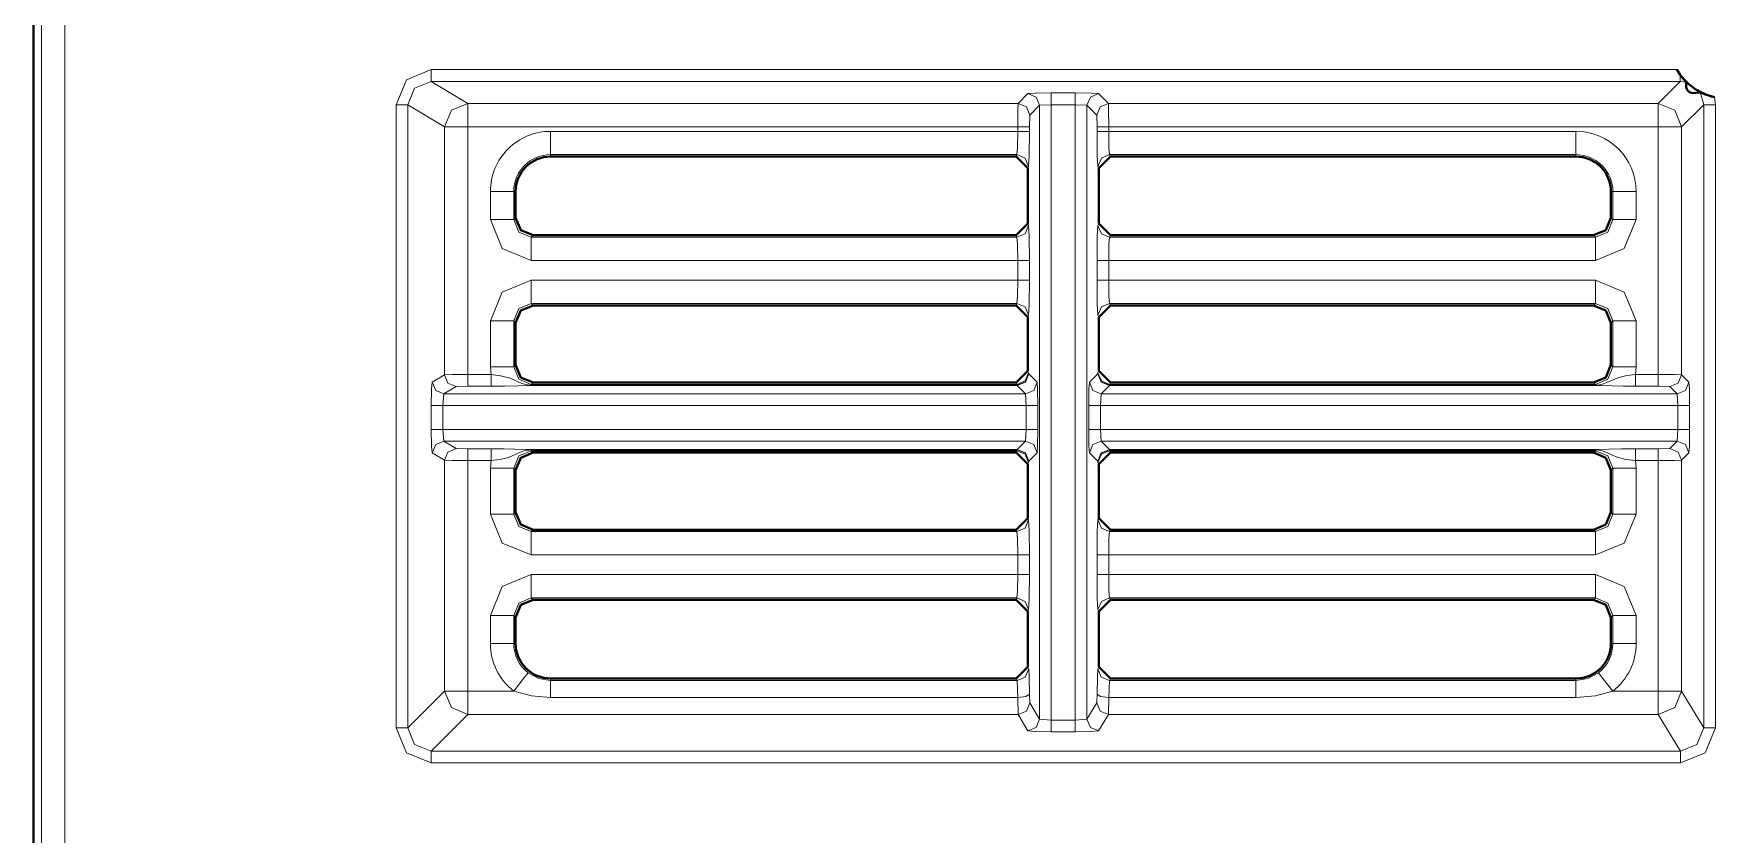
# Model space of a CAD drawing. Header units: millimetres. Extents: x 0 to 2941, y -405 to 1422.
# Drawn here: x 121.6 to 193.6, y 848.2 to 882.4 of the extents above; entities that cross this region are included whole.
import ezdxf

# ---------------------------------------------------------------- set-up
doc = ezdxf.new("R2010")
doc.units = ezdxf.units.MM
doc.layers.add('FINE', color=9, linetype='Continuous')
doc.layers.add('OUTLINE', color=7, linetype='Continuous')

msp = doc.modelspace()

# ---------------------------------------------------------------- linework, layer by layer
at = {"layer": 'FINE', "lineweight": 9}
for p, q in [((121.907, 1265.691), (121.907, 715.717)), ((122.907, 715.717), (122.907, 1265.691)), ((192.054, 880.377), (192.309, 880.345)), ((164.132, 879.854), (163.712, 879.434)), ((166.157, 879.879), (165.131, 879.879)), ((167.577, 879.434), (167.157, 879.854)), ((192.896, 879.917), (193.054, 879.378)), ((193.554, 879.378), (193.518, 879.701)), ((137.088, 879.378), (137.088, 852.712)), ((137.587, 879.378), (139.162, 878.434)), ((163.712, 879.434), (140.161, 879.434)), ((164.199, 878.434), (164.211, 878.934)), ((164.211, 878.934), (164.632, 879.354)), ((164.632, 879.354), (165.131, 879.379)), ((164.632, 879.354), (164.632, 853.086)), ((165.131, 879.379), (166.157, 879.379)), ((166.157, 879.379), (166.157, 853.044)), ((166.157, 879.379), (166.657, 879.354)), ((166.657, 879.354), (167.077, 878.934)), ((167.077, 878.934), (167.09, 878.434)), ((191.11, 879.434), (167.577, 879.434)), ((193.054, 879.378), (193.054, 852.713)), ((193.554, 852.713), (193.554, 879.378)), ((139.162, 878.434), (139.162, 867.821)), ((140.161, 878.434), (163.699, 878.434)), ((140.161, 867.833), (140.161, 878.434)), ((164.199, 878.238), (164.199, 878.434)), ((167.09, 878.434), (167.09, 878.238)), ((143.704, 877.159), (143.704, 877.24)), ((143.704, 877.24), (163.662, 877.24)), ((163.662, 877.24), (163.621, 877.159)), ((164.121, 876.658), (164.161, 876.74)), ((167.127, 876.74), (167.168, 876.658)), ((167.667, 877.159), (167.627, 877.24)), ((141.124, 875.659), (141.124, 874.46)), ((189.085, 875.659), (189.166, 875.659)), ((189.166, 875.659), (189.166, 874.46)), ((189.166, 874.46), (189.085, 874.542)), ((164.161, 874.211), (164.121, 874.293)), ((167.168, 874.293), (167.127, 874.211)), ((163.621, 873.793), (163.662, 873.711)), ((167.627, 873.711), (167.667, 873.793)), ((142.871, 872.713), (163.699, 872.713)), ((163.699, 872.713), (163.699, 871.873)), ((164.199, 871.873), (164.199, 872.713)), ((167.09, 872.713), (167.09, 871.873)), ((167.59, 872.713), (188.417, 872.713)), ((163.699, 871.873), (142.871, 871.873)), ((142.871, 870.874), (163.662, 870.874)), ((142.953, 870.793), (142.871, 870.874)), ((163.662, 870.874), (163.621, 870.793)), ((164.121, 870.293), (164.161, 870.375)), ((167.127, 870.375), (167.168, 870.293)), ((167.627, 870.874), (188.417, 870.874)), ((167.667, 870.793), (167.627, 870.874)), ((188.417, 870.874), (188.336, 870.793)), ((141.124, 870.125), (141.124, 868.16)), ((142.122, 870.125), (142.204, 870.044)), ((142.122, 868.16), (142.122, 870.125)), ((189.085, 870.044), (189.166, 870.125)), ((189.166, 870.125), (189.166, 868.16)), ((190.165, 868.16), (190.165, 870.125)), ((141.124, 868.16), (141.155, 867.833)), ((142.204, 868.242), (142.122, 868.16)), ((189.166, 868.16), (189.085, 868.242)), ((190.134, 867.833), (190.165, 868.16)), ((139.162, 867.821), (138.636, 867.505)), ((141.155, 867.833), (140.161, 867.833)), ((142.871, 867.411), (142.953, 867.493)), ((163.67, 867.379), (142.871, 867.379)), ((142.871, 867.363), (163.67, 867.363)), ((163.662, 867.411), (163.67, 867.379)), ((163.67, 867.363), (164.027, 867.005)), ((164.161, 867.911), (164.121, 867.993)), ((167.127, 867.911), (167.119, 867.862)), ((167.168, 867.993), (167.127, 867.911)), ((167.262, 867.005), (167.619, 867.363)), ((167.619, 867.379), (167.627, 867.411)), ((188.417, 867.379), (167.619, 867.379)), ((167.619, 867.363), (188.417, 867.363)), ((188.336, 867.493), (188.417, 867.411)), ((191.11, 867.833), (190.134, 867.833)), ((192.425, 867.505), (192.11, 867.821)), ((139.093, 866.506), (139.136, 867.005)), ((139.136, 867.005), (139.662, 867.321)), ((164.027, 867.005), (139.136, 867.005)), ((139.662, 867.321), (140.161, 867.333)), ((140.161, 867.333), (141.155, 867.333)), ((164.027, 867.005), (164.052, 866.506)), ((167.236, 866.506), (167.262, 867.005)), ((191.925, 867.005), (167.262, 867.005)), ((191.61, 867.321), (191.925, 867.005)), ((191.925, 867.005), (191.951, 866.506)), ((138.594, 866.506), (138.594, 865.48)), ((139.093, 866.506), (164.052, 866.506)), ((139.093, 865.48), (139.093, 866.506)), ((164.052, 866.506), (164.052, 865.48)), ((166.736, 866.506), (166.736, 865.48)), ((167.236, 866.506), (191.951, 866.506)), ((167.236, 865.48), (167.236, 866.506)), ((191.951, 866.506), (191.951, 865.48)), ((192.451, 865.48), (192.451, 866.506)), ((164.052, 865.48), (139.093, 865.48)), ((139.136, 864.98), (139.093, 865.48)), ((164.052, 865.48), (164.027, 864.98)), ((191.951, 865.48), (167.236, 865.48)), ((167.262, 864.98), (167.236, 865.48)), ((191.951, 865.48), (191.925, 864.98)), ((138.636, 864.48), (139.162, 864.165)), ((139.136, 864.98), (164.027, 864.98)), ((139.662, 864.664), (139.136, 864.98)), ((140.161, 864.652), (139.662, 864.664)), ((141.155, 864.652), (140.161, 864.652)), ((163.67, 864.623), (142.871, 864.623)), ((142.871, 864.606), (163.67, 864.606)), ((142.871, 864.574), (163.662, 864.574)), ((142.953, 864.493), (142.871, 864.574)), ((163.662, 864.574), (163.621, 864.493)), ((163.67, 864.606), (163.662, 864.574)), ((164.027, 864.98), (163.67, 864.623)), ((166.762, 864.48), (167.119, 864.123)), ((167.262, 864.98), (191.925, 864.98)), ((167.619, 864.623), (167.262, 864.98)), ((188.417, 864.623), (167.619, 864.623)), ((167.627, 864.574), (167.619, 864.606)), ((167.627, 864.574), (188.417, 864.574)), ((167.667, 864.493), (167.627, 864.574)), ((188.417, 864.574), (188.336, 864.493)), ((191.11, 864.652), (190.134, 864.652)), ((191.61, 864.665), (191.11, 864.652)), ((191.925, 864.98), (191.61, 864.665)), ((192.11, 864.165), (192.425, 864.48)), ((139.162, 864.165), (139.162, 854.286)), ((140.161, 864.152), (141.155, 864.152)), ((140.161, 854.286), (140.161, 864.152)), ((141.155, 864.152), (141.124, 863.825)), ((141.124, 863.825), (141.124, 861.86)), ((142.122, 863.825), (142.204, 863.744)), ((142.122, 861.86), (142.122, 863.825)), ((164.121, 863.993), (164.161, 864.075)), ((164.161, 864.075), (164.17, 864.123)), ((167.119, 864.123), (167.127, 864.075)), ((167.127, 864.075), (167.168, 863.993)), ((189.085, 863.744), (189.166, 863.825)), ((189.166, 863.825), (189.166, 861.86)), ((190.165, 863.825), (190.134, 864.152)), ((190.165, 861.86), (190.165, 863.825)), ((192.11, 854.286), (192.11, 864.165)), ((142.204, 861.942), (142.122, 861.86)), ((164.161, 861.611), (164.121, 861.693)), ((167.168, 861.693), (167.127, 861.611)), ((189.166, 861.86), (189.085, 861.942)), ((142.871, 861.111), (142.953, 861.193)), ((167.627, 861.111), (167.667, 861.193)), ((142.871, 860.113), (163.699, 860.113)), ((163.699, 860.113), (163.699, 859.273)), ((164.199, 859.273), (164.199, 860.113)), ((167.09, 860.113), (167.09, 859.273)), ((167.59, 860.113), (188.417, 860.113)), ((167.59, 859.273), (167.59, 860.113)), ((163.699, 859.273), (142.871, 859.273)), ((188.417, 859.273), (167.59, 859.273)), ((142.953, 858.193), (142.871, 858.274)), ((188.417, 858.274), (188.336, 858.193)), ((141.124, 857.525), (141.124, 856.328)), ((164.121, 857.693), (164.161, 857.775)), ((167.127, 857.775), (167.168, 857.693)), ((189.085, 857.444), (189.166, 857.525)), ((189.166, 857.525), (189.166, 856.328)), ((190.165, 856.328), (190.165, 857.525)), ((142.204, 856.328), (142.122, 856.328)), ((189.166, 856.328), (189.085, 856.328)), ((164.163, 855.242), (164.121, 855.328)), ((167.168, 855.328), (167.125, 855.242)), ((143.704, 854.742), (143.704, 854.828)), ((163.664, 854.742), (163.699, 854.015)), ((167.589, 854.015), (167.625, 854.742)), ((167.625, 854.742), (167.667, 854.828)), ((187.585, 854.742), (167.625, 854.742)), ((187.585, 854.828), (187.585, 854.742)), ((142.126, 854.286), (140.161, 854.286)), ((143.704, 854.015), (163.699, 854.015)), ((163.699, 854.015), (163.711, 853.287)), ((164.211, 853.787), (164.199, 854.151)), ((164.632, 853.086), (164.211, 853.787)), ((167.089, 854.151), (167.077, 853.787)), ((167.577, 853.287), (167.589, 854.015)), ((167.589, 854.015), (187.585, 854.015)), ((191.11, 854.286), (189.162, 854.286)), ((193.054, 852.713), (192.11, 854.286)), ((163.711, 853.287), (164.132, 852.587)), ((165.131, 853.044), (164.632, 853.086)), ((166.657, 853.086), (166.157, 853.044)), ((167.157, 852.587), (167.577, 853.287)), ((167.577, 853.287), (191.11, 853.287)), ((191.11, 853.287), (192.055, 851.713)), ((165.131, 852.544), (166.157, 852.544)), ((192.055, 851.713), (138.586, 851.713)), ((138.586, 851.213), (192.055, 851.213))]:
    msp.add_line(p, q, dxfattribs=at)
for points in [[(191.909, 880.877), (138.588, 880.877), (137.527, 880.438), (137.088, 879.378)], [(137.587, 879.378), (137.88, 880.085), (138.588, 880.377)], [(138.588, 880.377), (138.588, 880.528), (138.588, 880.877)], [(140.161, 879.434), (138.588, 880.377), (192.054, 880.377), (191.11, 879.434)], [(192.054, 880.377), (192.054, 880.456), (192.054, 880.655)], [(165.131, 879.879), (164.434, 879.872), (164.132, 879.854)], [(164.632, 879.354), (164.485, 879.707), (164.132, 879.854)], [(165.131, 879.379), (165.131, 879.728), (165.131, 879.879)], [(166.157, 879.379), (166.157, 879.728), (166.157, 879.879)], [(167.157, 879.854), (166.855, 879.872), (166.157, 879.879)], [(166.657, 879.354), (166.804, 879.707), (167.157, 879.854)], [(137.587, 879.378), (137.434, 879.378), (137.088, 879.378)], [(139.162, 854.286), (137.587, 852.712), (137.587, 879.378)], [(140.161, 879.434), (139.455, 879.14), (139.162, 878.434)], [(140.161, 878.434), (140.161, 879.132), (140.161, 879.434)], [(163.712, 879.434), (163.703, 879.132), (163.699, 878.434)], [(164.211, 878.934), (164.065, 879.287), (163.712, 879.434)], [(166.157, 853.044), (165.131, 853.044), (165.131, 879.379)], [(167.077, 853.787), (166.657, 853.086), (166.657, 879.354)], [(167.077, 878.934), (167.224, 879.287), (167.577, 879.434)], [(167.59, 878.434), (167.586, 879.132), (167.577, 879.434)], [(192.11, 878.434), (191.817, 879.141), (191.11, 879.434)], [(191.11, 878.434), (191.11, 879.132), (191.11, 879.434)], [(192.11, 867.821), (192.11, 878.434), (193.054, 879.378)], [(193.554, 879.378), (193.205, 879.378), (193.054, 879.378)], [(140.161, 878.434), (139.47, 878.434), (139.162, 878.434)], [(143.704, 878.238), (143.704, 877.55), (143.704, 877.24)], [(163.699, 878.238), (163.688, 877.55), (163.662, 877.24)], [(164.199, 878.434), (164.048, 878.434), (163.699, 878.434)], [(164.199, 878.238), (164.048, 878.238), (163.699, 878.238)], [(164.161, 876.74), (164.188, 877.206), (164.199, 878.238)], [(167.09, 878.434), (167.241, 878.434), (167.59, 878.434)], [(167.59, 878.238), (167.241, 878.238), (167.09, 878.238)], [(167.09, 878.238), (167.101, 877.206), (167.127, 876.74)], [(167.59, 878.434), (191.11, 878.434), (191.11, 867.833)], [(187.585, 878.238), (167.59, 878.238), (167.59, 878.434)], [(167.627, 877.24), (167.6, 877.55), (167.59, 878.238)], [(187.585, 878.238), (187.585, 877.55), (187.585, 877.24)], [(192.11, 878.434), (191.808, 878.434), (191.11, 878.434)], [(164.161, 876.74), (164.015, 877.093), (163.662, 877.24)], [(167.627, 877.24), (167.274, 877.093), (167.127, 876.74)], [(167.627, 877.24), (187.585, 877.24), (187.585, 877.159)], [(141.124, 875.659), (141.812, 875.659), (142.122, 875.659)], [(142.204, 874.542), (142.122, 874.46), (142.122, 875.659), (142.204, 875.659)], [(188.417, 872.713), (189.653, 873.224), (190.165, 874.46), (190.165, 875.659)], [(189.166, 875.659), (189.476, 875.659), (190.165, 875.659)], [(141.124, 874.46), (141.812, 874.46), (142.122, 874.46)], [(141.124, 874.46), (141.635, 873.224), (142.871, 872.713)], [(142.871, 873.711), (142.341, 873.93), (142.122, 874.46)], [(163.662, 873.711), (164.015, 873.858), (164.161, 874.211)], [(164.199, 872.713), (164.188, 873.745), (164.161, 874.211)], [(167.127, 874.211), (167.101, 873.745), (167.09, 872.713)], [(167.127, 874.211), (167.274, 873.858), (167.627, 873.711)], [(189.166, 874.46), (188.948, 873.93), (188.417, 873.711)], [(189.166, 874.46), (189.476, 874.46), (190.165, 874.46)], [(163.662, 873.711), (142.871, 873.711), (142.953, 873.793)], [(142.871, 873.711), (142.871, 873.401), (142.871, 872.713)], [(163.662, 873.711), (163.688, 873.401), (163.699, 872.713)], [(167.59, 872.713), (167.6, 873.401), (167.627, 873.711)], [(188.336, 873.793), (188.417, 873.711), (167.627, 873.711)], [(188.417, 873.711), (188.417, 873.401), (188.417, 872.713)], [(163.699, 872.713), (164.048, 872.713), (164.199, 872.713)], [(167.09, 872.713), (167.241, 872.713), (167.59, 872.713)], [(188.417, 871.873), (167.59, 871.873), (167.59, 872.713)], [(142.871, 871.873), (141.635, 871.361), (141.124, 870.125)], [(142.871, 871.873), (142.871, 871.184), (142.871, 870.874)], [(163.699, 871.873), (163.688, 871.184), (163.662, 870.874)], [(163.699, 871.873), (164.048, 871.873), (164.199, 871.873)], [(164.161, 870.375), (164.188, 870.84), (164.199, 871.873)], [(167.09, 871.873), (167.241, 871.873), (167.59, 871.873)], [(167.09, 871.873), (167.101, 870.84), (167.127, 870.375)], [(167.627, 870.874), (167.6, 871.184), (167.59, 871.873)], [(188.417, 871.873), (188.417, 871.184), (188.417, 870.874)], [(190.165, 870.125), (189.653, 871.361), (188.417, 871.873)], [(142.122, 870.125), (142.341, 870.656), (142.871, 870.874)], [(163.662, 870.874), (164.015, 870.728), (164.161, 870.375)], [(167.127, 870.375), (167.274, 870.728), (167.627, 870.874)], [(188.417, 870.874), (188.948, 870.656), (189.166, 870.125)], [(142.122, 870.125), (141.812, 870.125), (141.124, 870.125)], [(190.165, 870.125), (189.476, 870.125), (189.166, 870.125)], [(142.122, 868.16), (141.812, 868.16), (141.124, 868.16)], [(142.871, 867.411), (142.341, 867.63), (142.122, 868.16)], [(189.166, 868.16), (188.948, 867.63), (188.417, 867.411)], [(190.165, 868.16), (189.476, 868.16), (189.166, 868.16)], [(138.636, 867.505), (138.606, 867.203), (138.594, 866.506)], [(138.636, 867.505), (138.783, 867.152), (139.136, 867.005)], [(140.161, 867.833), (139.47, 867.83), (139.162, 867.821)], [(139.162, 867.821), (139.309, 867.467), (139.662, 867.321)], [(140.161, 867.833), (140.161, 867.484), (140.161, 867.333)], [(141.155, 867.833), (141.155, 867.484), (141.155, 867.333)], [(142.871, 867.379), (142.801, 867.382), (142.714, 867.39), (142.475, 867.45), (141.975, 867.672), (141.561, 867.783), (141.155, 867.833)], [(141.155, 867.333), (141.746, 867.337), (142.294, 867.346), (142.703, 867.359), (142.81, 867.362), (142.844, 867.363), (142.871, 867.363)], [(163.621, 867.493), (163.662, 867.411), (142.871, 867.411)], [(142.871, 867.411), (142.871, 867.401), (142.871, 867.379)], [(142.871, 867.379), (142.871, 867.368), (142.871, 867.363)], [(164.161, 867.911), (164.015, 867.558), (163.662, 867.411)], [(164.17, 867.862), (164.023, 867.509), (163.67, 867.363)], [(164.17, 867.862), (164.022, 867.522), (163.67, 867.379)], [(163.67, 867.379), (163.67, 867.368), (163.67, 867.363)], [(164.527, 867.505), (164.38, 867.152), (164.027, 867.005)], [(164.527, 867.505), (164.17, 867.862), (164.161, 867.911)], [(164.552, 865.48), (164.552, 866.506), (164.545, 867.203), (164.527, 867.505)], [(167.119, 867.862), (166.762, 867.505), (166.744, 867.203), (166.736, 866.506)], [(167.262, 867.005), (166.908, 867.152), (166.762, 867.505)], [(167.619, 867.363), (167.265, 867.509), (167.119, 867.862)], [(167.619, 867.379), (167.266, 867.522), (167.119, 867.862)], [(167.627, 867.411), (167.274, 867.558), (167.127, 867.911)], [(167.619, 867.363), (167.619, 867.368), (167.619, 867.379)], [(188.417, 867.411), (167.627, 867.411), (167.667, 867.493)], [(190.134, 867.833), (189.77, 867.79), (189.427, 867.713), (188.909, 867.488), (188.772, 867.436), (188.666, 867.407), (188.52, 867.384), (188.45, 867.38), (188.417, 867.379)], [(188.417, 867.411), (188.417, 867.401), (188.417, 867.379)], [(188.417, 867.363), (188.417, 867.368), (188.417, 867.379)], [(188.417, 867.363), (188.43, 867.363), (188.457, 867.362), (188.516, 867.361), (188.565, 867.36), (188.639, 867.357), (189.133, 867.343), (189.604, 867.336), (190.134, 867.333)], [(190.134, 867.333), (190.134, 867.484), (190.134, 867.833)], [(191.11, 867.333), (191.11, 867.484), (191.11, 867.833)], [(192.11, 867.821), (191.808, 867.83), (191.11, 867.833)], [(191.61, 867.321), (191.964, 867.467), (192.11, 867.821)], [(191.925, 867.005), (192.279, 867.152), (192.425, 867.505)], [(192.451, 866.506), (192.443, 867.203), (192.425, 867.505)], [(190.134, 867.333), (191.11, 867.333), (191.61, 867.321)], [(138.594, 866.506), (138.747, 866.506), (139.093, 866.506)], [(164.552, 866.506), (164.401, 866.506), (164.052, 866.506)], [(167.236, 866.506), (166.887, 866.506), (166.736, 866.506)], [(191.951, 866.506), (192.3, 866.506), (192.451, 866.506)], [(138.594, 865.48), (138.747, 865.48), (139.093, 865.48)], [(138.594, 865.48), (138.606, 864.782), (138.636, 864.48)], [(164.552, 865.48), (164.401, 865.48), (164.052, 865.48)], [(164.17, 864.123), (164.527, 864.48), (164.545, 864.782), (164.552, 865.48)], [(167.236, 865.48), (166.887, 865.48), (166.736, 865.48)], [(166.736, 865.48), (166.744, 864.782), (166.762, 864.48)], [(191.951, 865.48), (192.3, 865.48), (192.451, 865.48)], [(192.425, 864.48), (192.443, 864.782), (192.451, 865.48)], [(138.636, 864.48), (138.783, 864.833), (139.136, 864.98)], [(139.162, 864.165), (139.309, 864.518), (139.662, 864.664)], [(140.161, 864.152), (140.161, 864.501), (140.161, 864.652)], [(141.155, 864.152), (141.155, 864.501), (141.155, 864.652)], [(142.871, 864.623), (142.859, 864.623), (142.832, 864.623), (142.772, 864.624), (142.723, 864.626), (142.649, 864.629), (142.155, 864.643), (141.685, 864.65), (141.155, 864.652)], [(141.155, 864.152), (141.518, 864.195), (141.861, 864.273), (142.379, 864.498), (142.516, 864.549), (142.623, 864.578), (142.769, 864.601), (142.839, 864.606), (142.871, 864.606)], [(142.122, 863.825), (142.341, 864.356), (142.871, 864.574)], [(142.871, 864.606), (142.871, 864.618), (142.871, 864.623)], [(142.871, 864.606), (142.871, 864.585), (142.871, 864.574)], [(164.161, 864.075), (164.015, 864.428), (163.662, 864.574)], [(164.17, 864.123), (164.023, 864.476), (163.67, 864.623)], [(163.67, 864.623), (163.67, 864.618), (163.67, 864.606)], [(164.17, 864.123), (164.022, 864.463), (163.67, 864.606)], [(164.527, 864.48), (164.38, 864.833), (164.027, 864.98)], [(167.262, 864.98), (166.908, 864.833), (166.762, 864.48)], [(167.619, 864.623), (167.265, 864.476), (167.119, 864.123)], [(167.619, 864.606), (167.266, 864.463), (167.119, 864.123)], [(167.627, 864.574), (167.274, 864.428), (167.127, 864.075)], [(167.619, 864.606), (167.619, 864.618), (167.619, 864.623)], [(167.619, 864.606), (188.417, 864.606), (188.487, 864.604), (188.574, 864.595), (188.814, 864.535), (189.314, 864.313), (189.727, 864.202), (190.134, 864.152)], [(190.134, 864.652), (189.542, 864.649), (188.994, 864.64), (188.586, 864.627), (188.478, 864.623), (188.444, 864.623), (188.417, 864.623)], [(188.417, 864.623), (188.417, 864.618), (188.417, 864.606)], [(188.417, 864.606), (188.417, 864.585), (188.417, 864.574)], [(188.417, 864.574), (188.948, 864.356), (189.166, 863.825)], [(190.134, 864.652), (190.134, 864.501), (190.134, 864.152)], [(191.11, 864.652), (191.11, 864.501), (191.11, 864.152)], [(191.61, 864.665), (191.964, 864.518), (192.11, 864.165)], [(191.925, 864.98), (192.279, 864.833), (192.425, 864.48)], [(139.162, 864.165), (139.47, 864.156), (140.161, 864.152)], [(142.122, 863.825), (141.812, 863.825), (141.124, 863.825)], [(190.165, 863.825), (189.476, 863.825), (189.166, 863.825)], [(190.134, 864.152), (191.11, 864.152), (191.11, 854.286)], [(191.11, 864.152), (191.808, 864.156), (192.11, 864.165)], [(142.122, 861.86), (141.812, 861.86), (141.124, 861.86)], [(141.124, 861.86), (141.635, 860.624), (142.871, 860.113)], [(142.871, 861.111), (142.341, 861.33), (142.122, 861.86)], [(163.662, 861.111), (164.015, 861.258), (164.161, 861.611)], [(164.199, 860.113), (164.188, 861.145), (164.161, 861.611)], [(167.127, 861.611), (167.101, 861.145), (167.09, 860.113)], [(167.127, 861.611), (167.274, 861.258), (167.627, 861.111)], [(189.166, 861.86), (188.948, 861.33), (188.417, 861.111)], [(188.417, 860.113), (189.653, 860.624), (190.165, 861.86)], [(190.165, 861.86), (189.476, 861.86), (189.166, 861.86)], [(163.621, 861.193), (163.662, 861.111), (142.871, 861.111)], [(142.871, 861.111), (142.871, 860.801), (142.871, 860.113)], [(163.662, 861.111), (163.688, 860.801), (163.699, 860.113)], [(167.59, 860.113), (167.6, 860.801), (167.627, 861.111)], [(188.336, 861.193), (188.417, 861.111), (167.627, 861.111)], [(188.417, 861.111), (188.417, 860.801), (188.417, 860.113)], [(163.699, 860.113), (164.048, 860.113), (164.199, 860.113)], [(167.09, 860.113), (167.241, 860.113), (167.59, 860.113)], [(142.871, 859.273), (141.635, 858.761), (141.124, 857.525)], [(142.871, 858.274), (142.871, 858.584), (142.871, 859.273)], [(163.699, 859.273), (163.688, 858.584), (163.662, 858.274)], [(163.699, 859.273), (164.048, 859.273), (164.199, 859.273)], [(164.161, 857.775), (164.188, 858.24), (164.199, 859.273)], [(167.09, 859.273), (167.241, 859.273), (167.59, 859.273)], [(167.09, 859.273), (167.101, 858.24), (167.127, 857.775)], [(167.627, 858.274), (167.6, 858.584), (167.59, 859.273)], [(188.417, 858.274), (188.417, 858.584), (188.417, 859.273)], [(190.165, 857.525), (189.653, 858.761), (188.417, 859.273)], [(142.122, 857.525), (142.341, 858.056), (142.871, 858.274)], [(142.871, 858.274), (163.662, 858.274), (163.621, 858.193)], [(163.662, 858.274), (164.015, 858.127), (164.161, 857.775)], [(167.127, 857.775), (167.274, 858.127), (167.627, 858.274)], [(167.667, 858.193), (167.627, 858.274), (188.417, 858.274)], [(188.417, 858.274), (188.948, 858.056), (189.166, 857.525)], [(142.122, 857.525), (141.812, 857.525), (141.124, 857.525)], [(142.122, 856.328), (142.122, 857.525), (142.204, 857.444)], [(189.166, 857.525), (189.476, 857.525), (190.165, 857.525)], [(142.122, 856.328), (141.812, 856.328), (141.124, 856.328)], [(190.165, 856.328), (189.476, 856.328), (189.166, 856.328)], [(164.163, 855.242), (164.017, 854.889), (163.664, 854.742)], [(164.199, 854.151), (164.186, 854.916), (164.163, 855.242)], [(167.125, 855.242), (167.103, 854.916), (167.089, 854.151)], [(167.125, 855.242), (167.272, 854.889), (167.625, 854.742)], [(142.126, 854.286), (142.547, 854.831), (142.737, 855.076)], [(143.704, 854.742), (143.201, 854.826), (142.737, 855.076)], [(163.621, 854.828), (163.664, 854.742), (143.704, 854.742)], [(143.704, 854.015), (143.704, 854.525), (143.704, 854.742)], [(188.552, 855.076), (188.097, 854.829), (187.585, 854.742)], [(187.585, 854.015), (187.585, 854.525), (187.585, 854.742)], [(189.162, 854.286), (188.741, 854.831), (188.552, 855.076)], [(139.162, 854.286), (139.455, 853.581), (140.161, 853.287)], [(140.161, 854.286), (139.47, 854.286), (139.162, 854.286)], [(140.161, 853.287), (140.161, 853.595), (140.161, 854.286)], [(142.126, 854.286), (142.884, 854.083), (143.704, 854.015)], [(164.199, 854.151), (164.048, 854.056), (163.699, 854.015)], [(164.211, 853.787), (164.065, 853.434), (163.711, 853.287)], [(167.077, 853.787), (167.224, 853.434), (167.577, 853.287)], [(167.089, 854.151), (167.24, 854.056), (167.589, 854.015)], [(187.585, 854.015), (188.421, 854.086), (189.162, 854.286)], [(191.11, 853.287), (191.817, 853.58), (192.11, 854.286)], [(192.11, 854.286), (191.808, 854.286), (191.11, 854.286)], [(191.11, 853.287), (191.11, 853.595), (191.11, 854.286)], [(138.586, 851.713), (140.161, 853.287), (163.711, 853.287)], [(164.632, 853.086), (164.485, 852.733), (164.132, 852.587)], [(165.131, 853.044), (165.131, 852.698), (165.131, 852.544)], [(166.157, 853.044), (166.157, 852.698), (166.157, 852.544)], [(166.657, 853.086), (166.804, 852.733), (167.157, 852.587)], [(137.587, 852.712), (137.434, 852.712), (137.088, 852.712)], [(137.088, 852.712), (137.527, 851.652), (138.586, 851.213)], [(138.586, 851.713), (137.88, 852.005), (137.587, 852.712)], [(164.132, 852.587), (164.434, 852.557), (165.131, 852.544)], [(166.157, 852.544), (166.855, 852.557), (167.157, 852.587)], [(193.054, 852.713), (192.762, 852.005), (192.055, 851.713)], [(192.055, 851.213), (193.115, 851.652), (193.554, 852.713)], [(193.554, 852.713), (193.205, 852.713), (193.054, 852.713)], [(138.586, 851.213), (138.586, 851.559), (138.586, 851.713)], [(192.055, 851.213), (192.055, 851.559), (192.055, 851.713)]]:
    msp.add_lwpolyline(points, dxfattribs=at)
for points in [[(163.699, 878.434), (163.699, 878.238), (143.704, 878.238, 0.414226), (141.124, 875.659)], [(190.165, 875.659, 0.414204), (187.585, 878.239)], [(143.704, 877.24, 0.41419), (142.122, 875.659)], [(189.166, 875.659, 0.414214), (187.585, 877.24)], [(141.124, 856.328, 0.232262), (142.126, 854.287)], [(142.122, 856.328, 0.232293), (142.737, 855.076)], [(188.552, 855.076, 0.232298), (189.166, 856.328)], [(189.162, 854.287, 0.232322), (190.165, 856.328)]]:
    msp.add_lwpolyline(points, format="xyb", dxfattribs=at)
at = {"layer": 'OUTLINE', "lineweight": 40}
for p, q in [((192.054, 880.655), (191.909, 880.877)), ((143.704, 877.159), (163.621, 877.159)), ((163.621, 877.159), (164.121, 876.658)), ((167.168, 876.658), (167.667, 877.159)), ((167.667, 877.159), (187.585, 877.159)), ((167.168, 876.658), (167.168, 874.293)), ((142.204, 874.542), (142.204, 875.659)), ((189.085, 875.659), (189.085, 874.542)), ((167.667, 873.793), (167.168, 874.293)), ((142.953, 873.793), (163.621, 873.793)), ((167.667, 873.793), (188.336, 873.793)), ((142.953, 870.793), (163.621, 870.793)), ((163.621, 870.793), (164.121, 870.293)), ((167.168, 870.293), (167.667, 870.793)), ((167.168, 870.293), (167.168, 867.993)), ((142.204, 868.242), (142.204, 870.044)), ((142.953, 867.493), (163.621, 867.493)), ((167.667, 867.493), (167.168, 867.993)), ((167.667, 867.493), (188.336, 867.493)), ((142.953, 864.493), (163.621, 864.493)), ((163.621, 864.493), (164.121, 863.993)), ((167.168, 863.993), (167.667, 864.493)), ((142.204, 861.942), (142.204, 863.744)), ((164.121, 863.993), (164.121, 861.693)), ((167.168, 863.993), (167.168, 861.693)), ((189.085, 863.744), (189.085, 861.942)), ((164.121, 861.693), (163.621, 861.193)), ((167.667, 861.193), (167.168, 861.693)), ((142.953, 861.193), (163.621, 861.193)), ((167.667, 861.193), (188.336, 861.193)), ((142.953, 858.193), (163.621, 858.193)), ((163.621, 858.193), (164.121, 857.693)), ((167.168, 857.693), (167.667, 858.193)), ((142.204, 856.328), (142.204, 857.444)), ((167.168, 857.693), (167.168, 855.328)), ((189.085, 857.444), (189.085, 856.328)), ((167.667, 854.828), (167.168, 855.328)), ((163.621, 854.828), (143.704, 854.828)), ((187.585, 854.828), (167.667, 854.828))]:
    msp.add_line(p, q, dxfattribs=at)
for points in [[(121.575, 1265.691), (121.575, 135.691, 0.414211), (131.567, 125.699)], [(191.909, 880.877, 0.20791), (193.518, 879.701)], [(143.704, 877.159, 0.414214), (142.204, 875.659)], [(189.085, 875.659, 0.414218), (187.585, 877.159)], [(142.204, 856.328, 0.414214), (143.704, 854.828)], [(187.585, 854.828, 0.414209), (189.085, 856.328)]]:
    msp.add_lwpolyline(points, format="xyb", dxfattribs=at)
for points in [[(192.309, 880.345), (192.297, 880.36), (192.251, 880.411), (192.137, 880.545), (192.054, 880.655)], [(192.309, 880.345), (192.302, 880.279), (192.307, 880.133), (192.336, 880.039), (192.391, 879.962), (192.404, 879.95), (192.411, 879.944), (192.413, 879.943), (192.416, 879.941), (192.419, 879.939), (192.421, 879.937), (192.425, 879.935), (192.432, 879.929), (192.452, 879.918), (192.495, 879.899), (192.593, 879.878), (192.848, 879.904), (192.896, 879.917)], [(193.518, 879.701), (193.277, 879.767), (193.093, 879.833), (192.962, 879.889), (192.912, 879.911), (192.896, 879.917)], [(164.121, 876.658), (164.121, 874.293), (163.621, 873.793)], [(142.953, 873.793), (142.423, 874.012), (142.204, 874.542)], [(189.085, 874.542), (188.865, 874.012), (188.336, 873.793)], [(142.204, 870.044), (142.423, 870.574), (142.953, 870.793)], [(164.121, 870.293), (164.121, 867.993), (163.621, 867.493)], [(167.667, 870.793), (188.336, 870.793), (188.865, 870.574), (189.085, 870.044)], [(189.085, 870.044), (189.085, 868.242), (188.865, 867.712), (188.336, 867.493)], [(142.953, 867.493), (142.423, 867.712), (142.204, 868.242)], [(142.204, 863.744), (142.423, 864.274), (142.953, 864.493)], [(167.667, 864.493), (188.336, 864.493), (188.865, 864.274), (189.085, 863.744)], [(142.953, 861.193), (142.423, 861.412), (142.204, 861.942)], [(189.085, 861.942), (188.865, 861.412), (188.336, 861.193)], [(142.204, 857.444), (142.423, 857.974), (142.953, 858.193)], [(167.667, 858.193), (188.336, 858.193), (188.865, 857.974), (189.085, 857.444)], [(164.121, 857.693), (164.121, 855.328), (163.621, 854.828)]]:
    msp.add_lwpolyline(points, dxfattribs=at)

doc.saveas('drawing.dxf')
